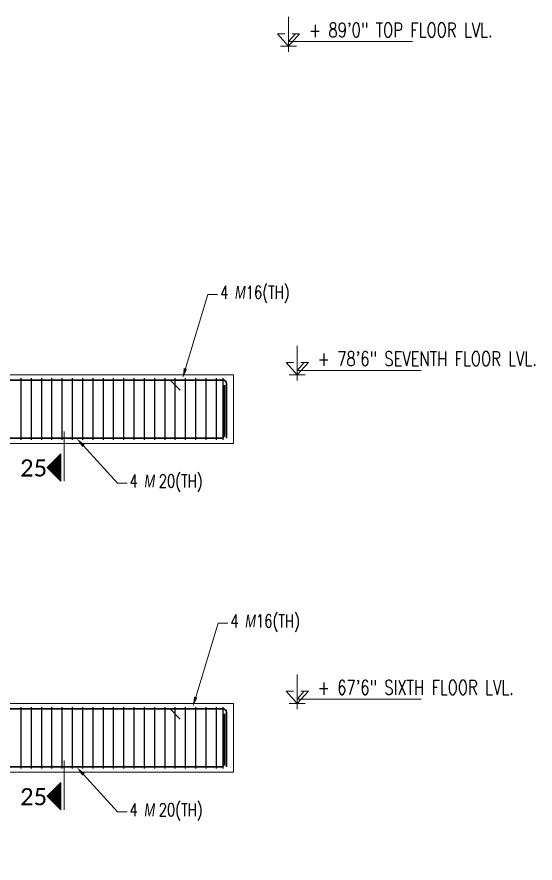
# Model space of a CAD drawing. Header units: inches. Extents: x 0 to 162649, y -36601 to -26324.
# Drawn here: x 156161 to 156312.3, y -35368.1 to -35121 of the extents above; entities that cross this region are included whole.
import ezdxf
from ezdxf import colors
from ezdxf.entities.mleader import LeaderData, LeaderLine
from ezdxf.math import Vec2, Vec3

# ---------------------------------------------------------------- set-up
doc = ezdxf.new("R2010")
doc.units = ezdxf.units.IN
doc.header["$MEASUREMENT"] = 0
for name, color, linetype, lineweight in [('Dim', 1, 'Continuous', 13), ('hatch', 252, 'Continuous', 0), ('OL_AR_Text', 140, 'Continuous', 5), ('Rein', 3, 'Continuous', 30), ('Stirrups', 191, 'Continuous', 25), ('Tag', 6, 'Continuous', 13), ('TEXT', 7, 'Continuous', 9)]:
    doc.layers.add(name, color=color, linetype=linetype, lineweight=lineweight)
doc.styles.add('1-8 Annotative Text', font='calibri.ttf', dxfattribs={"height": 0.125})
doc.styles.add('DIM', font='simplex.shx', dxfattribs={"width": 0.75})
doc.styles.add('T', font='romans.shx', dxfattribs={"width": 0.75, "height": 3})

# ---------------------------------------------------------------- blocks, each defined once
blk = doc.blocks.new('LEVEL')
for p, q in [((0, 4.06), (0, -0.79)), ((0, 0), (-1.55, 1.71)), ((-1.55, 1.71), (-0.5, 1.71)), ((0, 0), (1.55, 1.71)), ((0, 0.63), (0.98, 1.71)), ((1.55, 1.71), (0.5, 1.71)), ((-1.13, 0), (1.13, 0)), ((0, 0.63), (17.25, 0.63))]:
    blk.add_line(p, q)
at = {"color": 2, "style": 'T'}
blk.add_attdef('LEV', (2.86, 1.24), '', height=2, dxfattribs=at)

msp = doc.modelspace()

# ---------------------------------------------------------------- hatches: boundary and pattern name
at = {"layer": 'Dim'}
h = msp.add_hatch(dxfattribs=at)
h.set_pattern_fill('ANSI31', color=256)
h.set_pattern_definition([(45, (-785.85868, 650), (-0.08838834765, 0.08838834765), [])])
h.paths.add_polyline_path([(156173.83, -35252.57), (156173.83, -35248.57), (156169.83, -35252.57), (156173.83, -35256.57)])
h = msp.add_hatch(dxfattribs=at)
h.set_pattern_fill('ANSI31', color=256)
h.set_pattern_definition([(45, (-785.85868, 554), (-0.08838834765, 0.08838834765), [])])
h.paths.add_polyline_path([(156173.83, -35348.57), (156173.83, -35344.57), (156169.83, -35348.57), (156173.83, -35352.57)])

# ---------------------------------------------------------------- linework, layer by layer
for p, q in [((156174.83, -35242.07), (156174.83, -35256.57)), ((156169.83, -35252.57), (156173.83, -35248.57)), ((156173.83, -35248.57), (156173.83, -35256.57)), ((156169.83, -35252.57), (156173.83, -35256.57)), ((156173.83, -35256.57), (156173.83, -35252.57)), ((156174.83, -35338.07), (156174.83, -35352.57)), ((156169.83, -35348.57), (156173.83, -35344.57)), ((156173.83, -35344.57), (156173.83, -35352.57)), ((156169.83, -35348.57), (156173.83, -35352.57)), ((156173.83, -35352.57), (156173.83, -35348.57))]:
    msp.add_line(p, q, dxfattribs=at)
at = {"layer": 'hatch'}
for p, q in [((156155.28, -35225.5), (156224.28, -35225.5)), ((156224.28, -35225.5), (156224.28, -35245.5)), ((156154.28, -35245.5), (156224.28, -35245.5)), ((156154.28, -35321.5), (156224.28, -35321.5)), ((156224.28, -35321.5), (156224.28, -35341.5)), ((156154.28, -35341.5), (156224.28, -35341.5))]:
    msp.add_line(p, q, dxfattribs=at)
at = {"layer": 'Rein'}
for p, q in [((156208.74, -35230), (156205.74, -35227)), ((156208.74, -35326), (156205.74, -35323))]:
    msp.add_line(p, q, dxfattribs=at)
for points in [[(156222.19, -35244), (156222.19, -35228, 0.414214), (156221.19, -35227), (155508.06, -35227, 0.414214), (155507.06, -35228), (155507.06, -35244.5)], [(155575.06, -35244), (156220.69, -35244, 0.414214), (156221.69, -35243), (156221.69, -35228.5)], [(156222.19, -35340), (156222.19, -35324, 0.414214), (156221.19, -35323), (155508.06, -35323, 0.414214), (155507.06, -35324), (155507.06, -35340.52)], [(155575.06, -35340), (156220.69, -35340, 0.414214), (156221.69, -35339), (156221.69, -35324.5)]]:
    msp.add_lwpolyline(points, format="xyb", dxfattribs=at)
at = {"layer": 'Stirrups'}
for p, q in [((156162.28, -35244.5), (156162.28, -35226.5)), ((156165.28, -35244.5), (156165.28, -35226.5)), ((156168.28, -35244.5), (156168.28, -35226.5)), ((156171.28, -35244.5), (156171.28, -35226.5)), ((156174.28, -35244.5), (156174.28, -35226.5)), ((156177.28, -35244.5), (156177.28, -35226.5)), ((156180.28, -35244.5), (156180.28, -35226.5)), ((156183.28, -35244.5), (156183.28, -35226.5)), ((156186.28, -35244.5), (156186.28, -35226.5)), ((156189.28, -35244.5), (156189.28, -35226.5)), ((156192.28, -35244.5), (156192.28, -35226.5)), ((156195.28, -35244.5), (156195.28, -35226.5)), ((156198.28, -35244.5), (156198.28, -35226.5)), ((156201.28, -35244.5), (156201.28, -35226.5)), ((156204.28, -35244.5), (156204.28, -35226.5)), ((156207.28, -35244.5), (156207.28, -35226.5)), ((156210.28, -35244.5), (156210.28, -35226.5)), ((156213.28, -35244.5), (156213.28, -35226.5)), ((156216.28, -35244.5), (156216.28, -35226.5)), ((156219.28, -35244.5), (156219.28, -35226.5)), ((156221.28, -35244.5), (156221.28, -35226.5)), ((156162.28, -35340.5), (156162.28, -35322.5)), ((156165.28, -35340.5), (156165.28, -35322.5)), ((156168.28, -35340.5), (156168.28, -35322.5)), ((156171.28, -35340.5), (156171.28, -35322.5)), ((156174.28, -35340.5), (156174.28, -35322.5)), ((156177.28, -35340.5), (156177.28, -35322.5)), ((156180.28, -35340.5), (156180.28, -35322.5)), ((156183.28, -35340.5), (156183.28, -35322.5)), ((156186.28, -35340.5), (156186.28, -35322.5)), ((156189.28, -35340.5), (156189.28, -35322.5)), ((156192.28, -35340.5), (156192.28, -35322.5)), ((156195.28, -35340.5), (156195.28, -35322.5)), ((156198.28, -35340.5), (156198.28, -35322.5)), ((156201.28, -35340.5), (156201.28, -35322.5)), ((156204.28, -35340.5), (156204.28, -35322.5)), ((156207.28, -35340.5), (156207.28, -35322.5)), ((156210.28, -35340.5), (156210.28, -35322.5)), ((156213.28, -35340.5), (156213.28, -35322.5)), ((156216.28, -35340.5), (156216.28, -35322.5)), ((156219.28, -35340.5), (156219.28, -35322.5)), ((156221.28, -35340.5), (156221.28, -35322.5))]:
    msp.add_line(p, q, dxfattribs=at)

# ---------------------------------------------------------------- block references
at = {"layer": 'Tag'}
ref = msp.add_blockref('LEVEL', (156240.33, -35129.5), dxfattribs=dict(at, xscale=2.1, yscale=2.1, zscale=2.1))
ref.add_attrib('LEV', '+ 89\'0" TOP FLOOR LVL.', (156246.33, -35126.89), dxfattribs={"layer": '0', "color": 2, "height": 4.2, "style": 'T', "width": 0.75})
ref = msp.add_blockref('LEVEL', (156242.87, -35225.5), dxfattribs=dict(at, xscale=2.1, yscale=2.1, zscale=2.1))
ref.add_attrib('LEV', '+ 78\'6" SEVENTH FLOOR LVL.', (156248.87, -35222.89), dxfattribs={"layer": '0', "color": 2, "height": 4.2, "style": 'T', "width": 0.75})
ref = msp.add_blockref('LEVEL', (156242.87, -35321.5), dxfattribs=dict(at, xscale=2.1, yscale=2.1, zscale=2.1))
ref.add_attrib('LEV', '+ 67\'6" SIXTH FLOOR LVL.', (156248.87, -35318.89), dxfattribs={"layer": '0', "color": 2, "height": 4.2, "style": 'T', "width": 0.75})

# ---------------------------------------------------------------- texts
at = {"layer": 'OL_AR_Text', "char_height": 5, "width": 3.8192065e-317, "attachment_point": 1, "style": '1-8 Annotative Text'}
for insert in [(156161.96, -35250.18), (156161.96, -35346.18)]:
    msp.add_mtext('25', dxfattribs=dict(at, insert=insert))

# ---------------------------------------------------------------- leaders
at = {"layer": 'TEXT'}
ml = msp.add_multileader_mtext('Standard', dxfattribs=at)
ml.set_content('4 {\\Fgothici|c0;M}16(TH)', color=256, style='DIM')
ml.set_leader_properties(color=1, linetype='ByLayer', lineweight=9)
ml.build(insert=Vec2(0, 0))
ml.multileader.update_dxf_attribs({"text_right_attachment_type": 2, "dogleg_length": 0.25, "arrow_head_size": 3, "scale": 32})
ctx = ml.context
ctx.base_point, ctx.scale, ctx.char_height, ctx.arrow_head_size, ctx.landing_gap_size, ctx.plane_origin = Vec3(156219.63, -35202), 32, 3.75, 3, 0.75, Vec3(156239.96, -35221.3)
ctx.right_attachment = 2
notes = []
notes.append((ctx, [(0, (1, 1, 0), (156216.82, -35202), (1, 0), 2.81, [(0, [(156209.38, -35226.5)], 0, [])])]))
ctx.mtext.insert, ctx.mtext.flow_direction = Vec3(156220.38, -35199.5), 5
ml = msp.add_multileader_mtext('Standard', dxfattribs=at)
ml.set_content('4 {\\Fgothici|c0;M }20(TH)   ', color=256, style='DIM')
ml.set_leader_properties(color=1, linetype='ByLayer', lineweight=9)
ml.build(insert=Vec2(0, 0))
ml.multileader.update_dxf_attribs({"text_right_attachment_type": 2, "dogleg_length": 0.25, "arrow_head_size": 3, "scale": 32})
ctx = ml.context
ctx.base_point, ctx.scale, ctx.char_height, ctx.arrow_head_size, ctx.landing_gap_size, ctx.plane_origin = Vec3(156193.18, -35257.13), 32, 3.75, 3, 0.75, Vec3(156213.51, -35276.43)
ctx.right_attachment = 2
notes.append((ctx, [(0, (1, 1, 0), (156190.38, -35257.13), (1, 0), 2.81, [(0, [(156178.45, -35244)], 0, [])])]))
ctx.mtext.insert, ctx.mtext.flow_direction = Vec3(156193.93, -35254.63), 5
ml = msp.add_multileader_mtext('Standard', dxfattribs=at)
ml.set_content('4 {\\Fgothici|c0;M}16(TH)', color=256, style='DIM')
ml.set_leader_properties(color=1, linetype='ByLayer', lineweight=9)
ml.build(insert=Vec2(0, 0))
ml.multileader.update_dxf_attribs({"text_right_attachment_type": 2, "dogleg_length": 0.25, "arrow_head_size": 3, "scale": 32})
ctx = ml.context
ctx.base_point, ctx.scale, ctx.char_height, ctx.arrow_head_size, ctx.landing_gap_size, ctx.plane_origin = Vec3(156222.62, -35298), 32, 3.75, 3, 0.75, Vec3(156242.94, -35317.3)
ctx.right_attachment = 2
notes.append((ctx, [(0, (1, 1, 0), (156219.81, -35298), (1, 0), 2.81, [(0, [(156212.37, -35322.5)], 0, [])])]))
ctx.mtext.insert, ctx.mtext.flow_direction = Vec3(156223.37, -35295.5), 5
ml = msp.add_multileader_mtext('Standard', dxfattribs=at)
ml.set_content('4 {\\Fgothici|c0;M }20(TH)   ', color=256, style='DIM')
ml.set_leader_properties(color=1, linetype='ByLayer', lineweight=9)
ml.build(insert=Vec2(0, 0))
ml.multileader.update_dxf_attribs({"text_right_attachment_type": 2, "dogleg_length": 0.25, "arrow_head_size": 3, "scale": 32})
ctx = ml.context
ctx.base_point, ctx.scale, ctx.char_height, ctx.arrow_head_size, ctx.landing_gap_size, ctx.plane_origin = Vec3(156193.18, -35353.13), 32, 3.75, 3, 0.75, Vec3(156213.51, -35372.43)
ctx.right_attachment = 2
notes.append((ctx, [(0, (1, 1, 0), (156190.38, -35353.13), (1, 0), 2.81, [(0, [(156178.45, -35340)], 0, [])])]))
ctx.mtext.insert, ctx.mtext.flow_direction = Vec3(156193.93, -35350.63), 5
for ctx, leaders in notes:
    for number, flags, end, landing, length, lines in leaders:
        leader = LeaderData()
        leader.index, (leader.has_last_leader_line, leader.has_dogleg_vector, leader.attachment_direction) = number, flags
        leader.last_leader_point, leader.dogleg_vector, leader.dogleg_length = Vec3(end), Vec3(landing), length
        for number, points, colour, breaks in lines:
            line = LeaderLine()
            line.index, line.vertices, line.color, line.breaks = number, Vec3.list(points), colors.encode_raw_color(colour), breaks
            leader.lines.append(line)
        ctx.leaders.append(leader)

doc.saveas('drawing.dxf')
